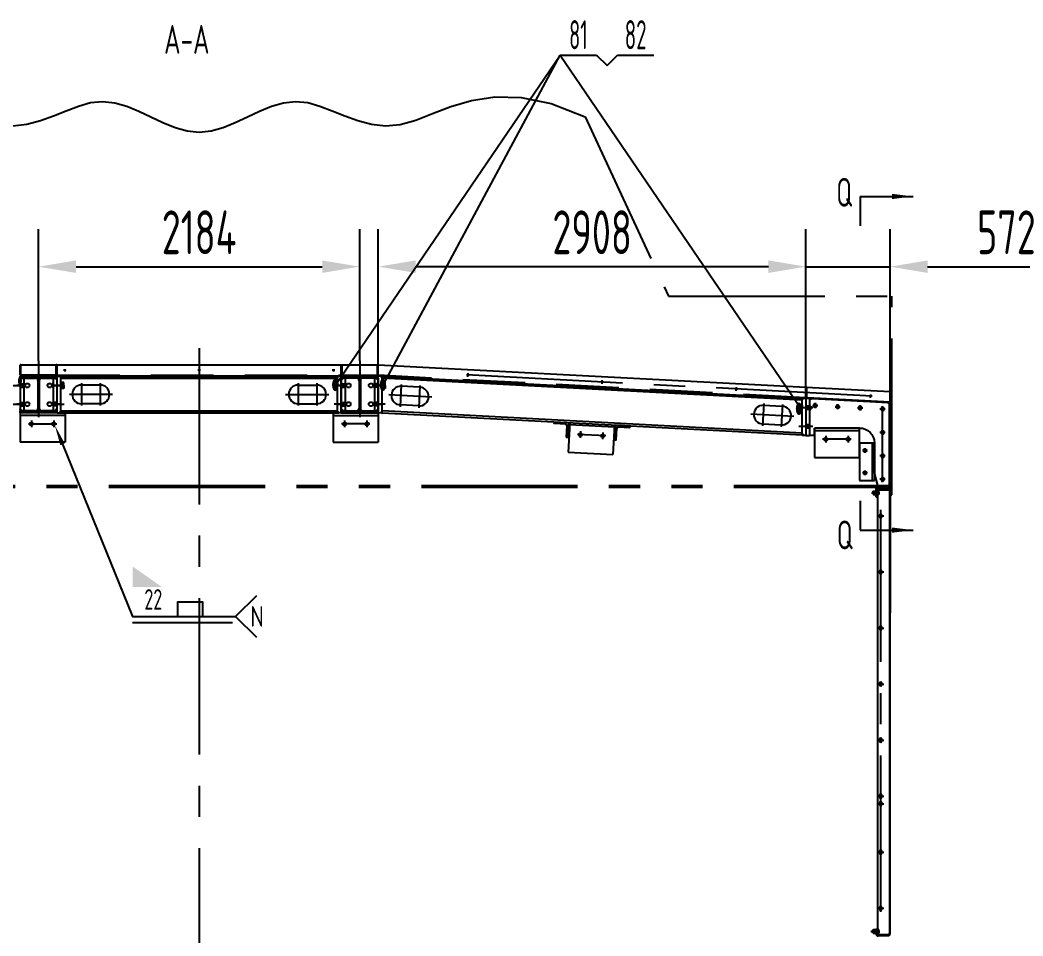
# Model space of a CAD drawing. Header units: millimetres. Extents: x 0 to 35700, y -969 to 25245.
# Drawn here: x 25360 to 32180, y 8441 to 14666 of the extents above; entities that cross this region are included whole.
import ezdxf
from ezdxf.enums import TextEntityAlignment as Align

# ---------------------------------------------------------------- set-up
doc = ezdxf.new("R2010")
doc.units = ezdxf.units.MM
doc.header["$LTSCALE"] = 850
for name, pattern in [('F', [0.75, 0.5, -0.25]), ('G', [2, 1.25, -0.25, 0.25, -0.25]), ('K', [2.5, 1.25, -0.25, 0.25, -0.25, 0.25, -0.25])]:
    doc.linetypes.add(name, pattern=pattern)
for name, color, linetype in [('01', 7, 'Continuous'), ('02', 1, 'Continuous'), ('04', 2, 'F'), ('05', 4, 'G'), ('07', 6, 'K'), ('08', 1, 'Continuous'), ('11', 3, 'Continuous'), ('13', 3, 'Continuous')]:
    doc.layers.add(name, color=color, linetype=linetype)
doc.styles.get("Standard").update_dxf_attribs({"font": 'isocp', "width": 0.707, "bigfont": 'intecad.shx'})
doc.dimstyles.new('INTE', dxfattribs={"dimscale": 85, "dimtxt": 3.5, "dimasz": 3, "dimexe": 3, "dimexo": 0, "dimgap": 1, "dimtad": 1, "dimdec": 0, "dimdsep": 46, "dimtxsty": 'Standard', "dimcen": 0, "dimclrd": 1, "dimclre": 1, "dimclrt": 3, "dimaunit": 1, "dimadec": 0, "dimazin": 0, "dimtfac": 1, "dimtmove": 0, "dimatfit": 0, "dimfxl": 1, "dimarcsym": 0})
pattern_1 = [(135, (45253.1267, -4174.7304), (0.70710678, 0.70710678), []), (45, (45253.1267, -4174.7304), (0.70710678, -0.70710678), [])]

# ---------------------------------------------------------------- blocks, each defined once
blk = doc.blocks.new('24')
at = {"layer": '02', "linetype": 'Continuous'}
h = blk.add_hatch(dxfattribs=at)
h.set_pattern_fill('_USER', color=1, angle=45, style=0, double=1, pattern_type=0)
h.set_pattern_definition([(45, (0, 0), (-0.70710678, 0.70710678), []), (135, (0, 0), (-0.70710678, -0.70710678), [])])
h.paths.add_polyline_path([(14513.8, 16767.2), (14523.7, 16757.2), (14523.7, 16767.7)])
h = blk.add_hatch(dxfattribs=at)
h.set_pattern_fill('_USER', color=1, angle=45, style=0, double=1, pattern_type=0)
h.set_pattern_definition([(45, (10320.6064, 15308.7408), (-0.70710678, 0.70710678), []), (135, (10320.6064, 15308.7408), (-0.70710678, -0.70710678), [])])
h.paths.add_polyline_path([(14543.7, 16768.7), (14548.7, 16763.7), (14548.3, 16769)])
for p, q in [((14548.3, 16845.1), (13976.3, 16815.1)), ((13976.3, 16174), (13976.3, 16815.1)), ((14543.3, 16778.5), (14543.3, 16845)), ((14543.3, 16845), (14548.3, 16845)), ((14548.3, 16778.5), (14548.3, 16845.1)), ((13976.3, 16744), (14538.5, 16773.5)), ((13991.3, 16739.8), (13981.3, 16729.8)), ((13981.3, 16174), (13981.3, 16734.5)), ((13986, 16739.5), (14548.3, 16769)), ((14513.8, 16767.2), (14523.7, 16757.2)), ((14185.3, 16568), (14491.3, 16568)), ((14491.3, 16517), (14491.3, 16568)), ((14491.3, 16517), (14523.7, 16517)), ((14083.3, 16264), (14083.3, 16466)), ((14057.3, 16169), (14083.3, 16264)), ((13981.3, 16179), (13991.3, 16169)), ((14062.3, 16169), (13986.3, 16169)), ((14062.3, 16164), (13986.3, 16164)), ((14067.3, 16099), (14067.3, 16159)), ((14067.3, 16099), (14072.3, 16099)), ((14072.3, 16099), (14072.3, 16159))]:
    blk.add_line(p, q)
at = {"ltscale": 1.25}
blk.add_line((13991.3, 16739.8), (14523.3, 16767.7), dxfattribs=at)
for centre in [(14180.3, 16704.7), (14333.3, 16712.7), (14486.3, 16720.7)]:
    blk.add_circle(centre, 11, dxfattribs=at)
for centre, radius, start, end in [((14538.3, 16778.5), 5, 273, 0), ((14538.3, 16778.5), 10, 273, 0), ((13986.3, 16734.5), 10, 93, 180), ((13986.3, 16734.5), 5, 93, 180), ((14185.3, 16466), 102, 90, 180), ((13986.3, 16174), 10, 180, 270), ((13986.3, 16174), 5, 180, 270), ((14062.3, 16159), 10, 0, 90), ((14062.3, 16159), 5, 0, 90)]:
    blk.add_arc(centre, radius, start, end)
at = {"layer": '01'}
for p, q in [((14523.7, 16767.7), (14523.7, 16514.7)), ((14543.7, 16768.7), (14548.7, 16763.7)), ((14548.7, 16763.7), (14548.3, 16769)), ((14548.7, 16763.7), (14548.7, 16514.7)), ((14523.7, 16514.7), (14548.7, 16514.7))]:
    blk.add_line(p, q, dxfattribs=at)
for centre in [(14027.3, 16696.7), (14027.3, 16537.7), (14027.3, 16378.7), (14027.3, 16220)]:
    blk.add_circle(centre, 11, dxfattribs=at)
at = {"layer": '04', "color": 2, "linetype": 'F'}
for p, q in [((14523.7, 16717.2), (14548.7, 16717.2)), ((14523.7, 16714.8), (14548.7, 16714.8)), ((14523.7, 16695.6), (14548.7, 16695.6)), ((14523.7, 16693.2), (14548.7, 16693.2)), ((14523.7, 16590.2), (14548.7, 16590.2)), ((14523.7, 16587.8), (14548.7, 16587.8)), ((14523.7, 16568.6), (14548.7, 16568.6)), ((14523.7, 16566.2), (14548.7, 16566.2))]:
    blk.add_line(p, q, dxfattribs=at)
at = {"layer": '05', "color": 4, "linetype": 'G'}
for p, q in [((14027.3, 16200.2), (14027.3, 16717.2)), ((14501.4, 16705.2), (14571.1, 16705.2)), ((14501.4, 16578.2), (14571.1, 16578.2)), ((14009.1, 16220), (14046.6, 16220)), ((14092, 16127.5), (14047, 16127.5))]:
    blk.add_line(p, q, dxfattribs=at)
at = {"layer": '05', "ltscale": 1.25}
for p, q in [((14180.3, 16722.2), (14180.3, 16687.1)), ((14350.8, 16712.7), (14315.7, 16712.7)), ((14333.3, 16730.2), (14333.3, 16695.1)), ((14503.8, 16720.7), (14468.7, 16720.7)), ((14486.3, 16738.2), (14486.3, 16703.1)), ((14197.8, 16704.7), (14162.7, 16704.7))]:
    blk.add_line(p, q, dxfattribs=at)
at = {"layer": '05', "color": 4, "linetype": 'G', "ltscale": 1.25}
for p, q in [((14009.1, 16696.7), (14046.6, 16696.7)), ((14009.1, 16537.7), (14046.6, 16537.7)), ((14009.1, 16378.7), (14046.6, 16378.7))]:
    blk.add_line(p, q, dxfattribs=at)
blk = doc.blocks.new('*D228')
at = {"layer": '08', "color": 1, "lineweight": -2}
for p, q in [((25485.8, 12349.9), (25485.8, 13244.9)), ((27669.8, 12349.9), (27669.8, 13244.9)), ((25740.8, 12989.9), (27414.8, 12989.9))]:
    blk.add_line(p, q, dxfattribs=at)
at = {"layer": '08', "color": 1}
for points in [[(25740.8, 13032.4), (25740.8, 12947.4), (25485.8, 12989.9)], [(27414.8, 13032.4), (27414.8, 12947.4), (27669.8, 12989.9)]]:
    blk.add_solid(points, dxfattribs=at)
at = {"layer": 'Defpoints', "color": 0}
for p in [(27669.8, 12989.9), (25485.8, 12349.9), (27669.8, 12349.9)]:
    blk.add_point(p, dxfattribs=at)
at = {"layer": '08', "color": 3, "insert": (26577.8, 13223.7), "char_height": 297.5, "attachment_point": 5}
blk.add_mtext('2184', dxfattribs=at)
blk = doc.blocks.new('*D229')
at = {"layer": '08', "color": 1, "lineweight": -2}
for p, q in [((27796.4, 12322.8), (27796.4, 13244.9)), ((30704.4, 12170.4), (30704.4, 13244.9)), ((30449.4, 12989.9), (28051.4, 12989.9))]:
    blk.add_line(p, q, dxfattribs=at)
at = {"layer": '08', "color": 1}
for points in [[(28051.4, 13032.4), (28051.4, 12947.4), (27796.4, 12989.9)], [(30449.4, 13032.4), (30449.4, 12947.4), (30704.4, 12989.9)]]:
    blk.add_solid(points, dxfattribs=at)
at = {"layer": 'Defpoints', "color": 0}
for p in [(27796.4, 12989.9), (27796.4, 12322.8), (30704.4, 12170.4)]:
    blk.add_point(p, dxfattribs=at)
at = {"layer": '08', "color": 3, "insert": (29250.4, 13223.7), "char_height": 297.5, "attachment_point": 5}
blk.add_mtext('2908', dxfattribs=at)
blk = doc.blocks.new('*D232')
at = {"layer": '08', "color": 1, "lineweight": -2}
for p, q in [((30704.4, 12099.3), (30704.4, 13244.9)), ((31276.8, 12059.8), (31276.8, 13244.9)), ((30449.4, 12989.9), (30194.4, 12989.9)), ((30704.4, 12989.9), (31276.8, 12989.9)), ((31531.8, 12989.9), (32348.1, 12989.9))]:
    blk.add_line(p, q, dxfattribs=at)
at = {"layer": '08', "color": 1}
for points in [[(30449.4, 13032.4), (30449.4, 12947.4), (30704.4, 12989.9)], [(31531.8, 13032.4), (31531.8, 12947.4), (31276.8, 12989.9)]]:
    blk.add_solid(points, dxfattribs=at)
at = {"layer": 'Defpoints', "color": 0}
for p in [(31276.8, 12989.9), (30704.4, 12099.3), (31276.8, 12059.8)]:
    blk.add_point(p, dxfattribs=at)
at = {"layer": '08', "color": 3, "insert": (32067.5, 13223.7), "char_height": 297.5, "attachment_point": 5}
blk.add_mtext('572', dxfattribs=at)
blk = doc.blocks.new('*U224')
at = {"layer": '01'}
for p, q in [((0, 100), (0, 0)), ((0, 100), (6.7, 100)), ((10, 22), (10, 96.7)), ((0, 0), (100, 0)), ((98.5, 10), (22, 10)), ((100, 0), (100, 8.5))]:
    blk.add_line(p, q, dxfattribs=at)
for centre, radius, start, end in [((6.7, 96.7), 3.3, 0.26213, 90), ((22, 22), 12, 180, 269.87822), ((98.5, 8.5), 1.52, 0, 90)]:
    blk.add_arc(centre, radius, start, end, dxfattribs=at)
blk = doc.blocks.new('*U233')
at = {"layer": '01'}
for p, q in [((-18.3, 6), (-18.3, 0)), ((0, 6), (-18.3, 6)), ((-18.3, 0), (0, 0)), ((0, 0), (-3.5, 6)), ((0, 6), (3.5, 0)), ((0, 6), (18.3, 6)), ((18.3, 0), (0, 0)), ((18.3, 6), (18.3, 0))]:
    blk.add_line(p, q, dxfattribs=at)
at = {"layer": '05'}
blk.add_line((0, 8.1), (0, -2.1), dxfattribs=at)
blk = doc.blocks.new('*U234', base_point=(22133.5, 10472.4))
at = {"layer": '01'}
blk.add_lwpolyline([(22656.9, 9659.7), (22656.9, 9722.2), (22761.9, 9722.2), (22761.9, 9659.7)], dxfattribs=at)
at = {"layer": '02'}
blk.add_lwpolyline([(22133.5, 10472.4, 0, 20, 0), (22166.5, 10391.3, 20, 20, 0)], format="xyseb", dxfattribs=at)
for points in [[(22166.5, 10391.3), (22464.4, 9659.7), (22901.9, 9659.7)], [(22990.2, 9748.1), (22901.9, 9659.7), (22990.2, 9571.3)]]:
    blk.add_lwpolyline(points, dxfattribs=at)
at = {"layer": '04'}
blk.add_line((22464.4, 9633.5), (22901.9, 9633.5), dxfattribs=at)
at = {"layer": '13', "width": 0.707}
blk.add_text('22', height=87.5, dxfattribs=at).set_placement((22514.4, 9688.5))
at = {"layer": '13', "width": 1.010989}
blk.add_text('N', height=87.5, dxfattribs=at).set_placement((22964.4, 9616), (23021.9, 9616), align=Align.FIT)
blk = doc.blocks.new('*U236')
at = {"layer": '01'}
for p, q in [((-12.8, 0), (-12.8, 11.7)), ((-12.8, 11.7), (0, 11.7)), ((-12.8, 7), (0, 7)), ((0, 11.7), (0, 0)), ((0, -11.7), (0, 0)), ((-12.8, 0), (-12.8, -11.7)), ((-12.8, -7), (0, -7)), ((-12.8, -11.7), (0, -11.7))]:
    blk.add_line(p, q, dxfattribs=at)
at = {"layer": '05'}
blk.add_line((-13.9, 0), (1.1, 0), dxfattribs=at)

msp = doc.modelspace()

# ---------------------------------------------------------------- hatches: boundary and pattern name
at = {"layer": '02', "linetype": 'Continuous'}
h = msp.add_hatch(dxfattribs=at)
h.set_pattern_fill('_USER', color=1, scale=15, angle=315, style=0, pattern_type=0)
h.set_pattern_definition([(315, (22904.655, 6188.58), (10.606602, 10.606602), [])])
h.paths.add_polyline_path([(25360.8, 12256.7, 0.414214), (25370.8, 12246.7), (25485.8, 12246.7), (25485.8, 12251.7), (25476.8, 12251.7), (25370.8, 12251.7, -0.414214), (25365.8, 12256.7), (25365.8, 12322.7), (25360.8, 12322.7)])
h.paths.add_polyline_path([(25485.8, 12251.7), (25485.8, 12246.7), (25521.3, 12246.7), (25521.3, 12251.7)])
h.paths.add_polyline_path([(25521.3, 12251.7), (25521.3, 12246.7), (25600.8, 12246.7, 0.414214), (25610.8, 12256.7), (25610.8, 12322.7), (25605.8, 12322.7), (25605.8, 12256.7, -0.414214), (25600.8, 12251.7)])
h = msp.add_hatch(dxfattribs=at)
h.set_pattern_fill('_USER', color=1, scale=15, angle=315, style=0, pattern_type=0)
h.set_pattern_definition([(225, (30251.035, 6188.58), (-10.606602, 10.606602), [])])
edge = h.paths.add_edge_path()
edge.add_ellipse((27784.8, 12256.7), major_axis=(-7.07, 7.07), ratio=1, start_angle=135, end_angle=225, ccw=False)
edge.add_line((27784.8, 12246.7), (27669.8, 12246.7))
edge.add_line((27669.8, 12246.7), (27669.8, 12251.7))
edge.add_line((27669.8, 12251.7), (27678.8, 12251.7))
edge.add_line((27678.8, 12251.7), (27784.8, 12251.7))
edge.add_ellipse((27784.8, 12256.7), major_axis=(3.54, 3.54), ratio=1, start_angle=225, end_angle=315)
edge.add_line((27789.8, 12256.7), (27789.8, 12322.7))
edge.add_line((27789.8, 12322.7), (27794.8, 12322.7))
edge.add_line((27794.8, 12322.7), (27794.8, 12256.7))
h.paths.add_polyline_path([(27669.8, 12251.7), (27669.8, 12246.7), (27634.3, 12246.7), (27634.3, 12251.7)])
edge = h.paths.add_edge_path()
edge.add_line((27634.3, 12251.7), (27634.3, 12246.7))
edge.add_line((27634.3, 12246.7), (27554.8, 12246.7))
edge.add_ellipse((27554.8, 12256.7), major_axis=(7.07, 7.07), ratio=1, start_angle=135, end_angle=225, ccw=False)
edge.add_line((27544.8, 12256.7), (27544.8, 12322.7))
edge.add_line((27544.8, 12322.7), (27549.8, 12322.7))
edge.add_line((27549.8, 12322.7), (27549.8, 12256.7))
edge.add_ellipse((27554.8, 12256.7), major_axis=(-3.54, 3.54), ratio=1, start_angle=45, end_angle=135)
edge.add_line((27554.8, 12251.7), (27634.3, 12251.7))
h = msp.add_hatch(dxfattribs=at)
h.set_pattern_fill('_USER', color=1, scale=15, angle=45, style=0, pattern_type=0)
h.set_pattern_definition([(45, (22904.655, 6188.58), (-10.606602, 10.606602), [])])
h.paths.add_polyline_path([(25610.8, 12232.7), (25610.8, 12246.7), (25521.3, 12246.7), (25521.3, 12232.7)], flags=17)
h.paths.add_polyline_path([(25506.3, 12232.7), (25521.3, 12232.7), (25521.3, 12246.7), (25485.8, 12246.7), (25485.8, 11996.7), (25610.8, 11996.7), (25610.8, 12010.7), (25598.8, 12010.7), (25506.3, 12010.7, -0.414214), (25490.3, 12026.7), (25490.3, 12216.7, -0.414214)])
h.paths.add_polyline_path([(25360.8, 12010.7), (25360.8, 11996.7), (25485.8, 11996.7), (25485.8, 12246.7), (25370.8, 12246.7), (25360.8, 12246.7), (25360.8, 12232.7), (25372.8, 12232.7), (25465.3, 12232.7, -0.414214), (25481.3, 12216.7), (25481.3, 12026.7, -0.414214), (25465.3, 12010.7)])
h = msp.add_hatch(dxfattribs=at)
h.set_pattern_fill('_USER', color=1, scale=15, angle=45, style=0, pattern_type=0)
h.set_pattern_definition([(135, (30251.035, 6188.58), (10.606602, 10.606602), [])])
h.paths.add_polyline_path([(27544.8, 12232.7), (27544.8, 12246.7), (27634.3, 12246.7), (27634.3, 12232.7)], flags=17)
edge = h.paths.add_edge_path()
edge.add_line((27649.3, 12232.7), (27634.3, 12232.7))
edge.add_line((27634.3, 12232.7), (27634.3, 12246.7))
edge.add_line((27634.3, 12246.7), (27669.8, 12246.7))
edge.add_line((27669.8, 12246.7), (27669.8, 11996.7))
edge.add_line((27669.8, 11996.7), (27544.8, 11996.7))
edge.add_line((27544.8, 11996.7), (27544.8, 12010.7))
edge.add_line((27544.8, 12010.7), (27556.8, 12010.7))
edge.add_line((27556.8, 12010.7), (27649.3, 12010.7))
edge.add_ellipse((27649.3, 12026.7), major_axis=(11.3, 11.3), ratio=1, start_angle=225, end_angle=315)
edge.add_line((27665.3, 12026.7), (27665.3, 12216.7))
edge.add_ellipse((27649.3, 12216.7), major_axis=(-11.3, 11.3), ratio=1, start_angle=225, end_angle=315)
edge = h.paths.add_edge_path()
edge.add_line((27794.8, 12010.7), (27794.8, 11996.7))
edge.add_line((27794.8, 11996.7), (27669.8, 11996.7))
edge.add_line((27669.8, 11996.7), (27669.8, 12246.7))
edge.add_line((27669.8, 12246.7), (27784.8, 12246.7))
edge.add_line((27784.8, 12246.7), (27794.8, 12246.7))
edge.add_line((27794.8, 12246.7), (27794.8, 12232.7))
edge.add_line((27794.8, 12232.7), (27782.8, 12232.7))
edge.add_line((27782.8, 12232.7), (27690.3, 12232.7))
edge.add_ellipse((27690.3, 12216.7), major_axis=(11.3, 11.3), ratio=1, start_angle=45, end_angle=135)
edge.add_line((27674.3, 12216.7), (27674.3, 12026.7))
edge.add_ellipse((27690.3, 12026.7), major_axis=(-11.3, 11.3), ratio=1, start_angle=45, end_angle=135)
edge.add_line((27690.3, 12010.7), (27794.8, 12010.7))
h = msp.add_hatch(dxfattribs=at)
h.set_pattern_fill('_USER', color=1, angle=45, style=0, double=1, pattern_type=0)
h.set_pattern_definition(pattern_1)
h.paths.add_polyline_path([(30679.4, 12085.1), (30679.4, 12095.6), (30689.4, 12095.1)])
h.paths.add_polyline_path([(30690.1, 11845.2), (30679.4, 11845.2), (30679.4, 11856)])
at = {"layer": '04'}
h = msp.add_hatch(dxfattribs=at)
h.set_pattern_fill('_USER', color=256, angle=315, style=0, double=1, pattern_type=0)
h.set_pattern_definition([(315, (22904.6551, 8221.0143), (0.70710678, 0.70710678), []), (45, (22904.6551, 8221.0143), (-0.70710678, 0.70710678), [])])
h.paths.add_polyline_path([(25610.8, 12232.7), (25597.8, 12232.7), (25610.8, 12219.7)])
h.paths.add_polyline_path([(25597.8, 12010.7), (25610.8, 12010.7), (25610.8, 12023.7)])
h.paths.add_polyline_path([(25373.8, 12010.7), (25360.8, 12023.7), (25360.8, 12010.7)])
h.paths.add_polyline_path([(25373.8, 12232.7), (25360.8, 12232.7), (25360.8, 12219.7)])
h = msp.add_hatch(dxfattribs=at)
h.set_pattern_fill('_USER', color=256, angle=315, style=0, double=1, pattern_type=0)
h.set_pattern_definition([(225, (30251.035, 8221.0143), (-0.70710678, 0.70710678), []), (135, (30251.035, 8221.0143), (0.70710678, 0.70710678), [])])
h.paths.add_polyline_path([(27544.8, 12232.7), (27557.8, 12232.7), (27544.8, 12219.7)])
h.paths.add_polyline_path([(27557.8, 12010.7), (27544.8, 12010.7), (27544.8, 12023.7)])
h.paths.add_polyline_path([(27781.8, 12010.7), (27794.8, 12023.7), (27794.8, 12010.7)])
h.paths.add_polyline_path([(27781.8, 12232.7), (27794.8, 12232.7), (27794.8, 12219.7)])
at = {"layer": '04', "linetype": 'F'}
h = msp.add_hatch(dxfattribs=at)
h.set_pattern_fill('_USER', color=2, angle=45, style=0, double=1, pattern_type=0)
h.set_pattern_definition(pattern_1)
h.paths.add_polyline_path([(27821.4, 12235.9), (27811.4, 12245.9), (27821.4, 12245.4)])
h.paths.add_polyline_path([(27821.4, 12006.3), (27821.4, 11995), (27811.4, 11996.3)])

# ---------------------------------------------------------------- linework, layer by layer
for p, q in [((25365.8, 12322.7), (25360.8, 12322.7)), ((25360.8, 12256.7), (25360.8, 12322.7)), ((25365.8, 12256.7), (25365.8, 12322.7)), ((25610.8, 12322.7), (25605.8, 12322.7)), ((25605.8, 12256.7), (25605.8, 12322.7)), ((25610.8, 12256.7), (25610.8, 12322.7)), ((25612.8, 12322.7), (27542.8, 12322.7)), ((25612.8, 12246.7), (25612.8, 12322.7)), ((27542.8, 12246.7), (27542.8, 12322.7)), ((27544.8, 12322.7), (27549.8, 12322.7)), ((27544.8, 12256.7), (27544.8, 12322.7)), ((27549.8, 12256.7), (27549.8, 12322.7)), ((27789.8, 12322.7), (27794.8, 12322.7)), ((27789.8, 12256.7), (27789.8, 12322.7)), ((27794.8, 12256.7), (27794.8, 12322.7)), ((27796.4, 12322.8), (30704.4, 12170.4)), ((27796.4, 11996.3), (27796.4, 12322.8)), ((25360.8, 12246.7), (25610.8, 12246.7)), ((25360.8, 12232.7), (25360.8, 12246.7)), ((25360.8, 12232.7), (25360.8, 12010.7)), ((25360.8, 12232.7), (25465.3, 12232.7)), ((25373.8, 12232.7), (25360.8, 12219.7)), ((25360.8, 12219.7), (25360.8, 12023.7)), ((25600.8, 12251.7), (25370.8, 12251.7)), ((25600.8, 12246.7), (25370.8, 12246.7)), ((25385.8, 12232.7), (25373.8, 12232.7)), ((25385.8, 12232.7), (25385.8, 12010.7)), ((25481.3, 12216.7), (25481.3, 12026.7)), ((25490.3, 12216.7), (25490.3, 12026.7)), ((25506.3, 12232.7), (25610.8, 12232.7)), ((25585.8, 12232.7), (25585.8, 12010.7)), ((25585.8, 12232.7), (25597.8, 12232.7)), ((25597.8, 12232.7), (25610.8, 12219.7)), ((25610.8, 12246.7), (25610.8, 12232.7)), ((25610.8, 12232.7), (25610.8, 12010.7)), ((25610.8, 12219.7), (25610.8, 12023.7)), ((25612.8, 12246.7), (27517.8, 12246.7)), ((25617.8, 12246.7), (25612.8, 12241.7)), ((25612.8, 11996.7), (25612.8, 12241.7)), ((25617.8, 12246.7), (25627.8, 12246.7)), ((25637.8, 12236.7), (25627.8, 12246.7)), ((25637.8, 11996.7), (25637.8, 12246.7)), ((25637.8, 12006.7), (25637.8, 12236.7)), ((25637.8, 12232.7), (27517.8, 12232.7)), ((25637.8, 12145.7), (25637.8, 12232.7)), ((27542.8, 12246.7), (25669.8, 12246.7)), ((27517.8, 11996.7), (27517.8, 12246.7)), ((27517.8, 12236.7), (27527.8, 12246.7)), ((27517.8, 12006.7), (27517.8, 12236.7)), ((27517.8, 12145.7), (27517.8, 12232.7)), ((27537.8, 12246.7), (27527.8, 12246.7)), ((27537.8, 12246.7), (27542.8, 12241.7)), ((27542.8, 11996.7), (27542.8, 12241.7)), ((27794.8, 12246.7), (27544.8, 12246.7)), ((27544.8, 12246.7), (27544.8, 12232.7)), ((27544.8, 12232.7), (27544.8, 12010.7)), ((27649.3, 12232.7), (27544.8, 12232.7)), ((27557.8, 12232.7), (27544.8, 12219.7)), ((27544.8, 12219.7), (27544.8, 12023.7)), ((27554.8, 12251.7), (27784.8, 12251.7)), ((27554.8, 12246.7), (27784.8, 12246.7)), ((27569.8, 12232.7), (27557.8, 12232.7)), ((27569.8, 12232.7), (27569.8, 12010.7)), ((27665.3, 12216.7), (27665.3, 12026.7)), ((27674.3, 12216.7), (27674.3, 12026.7)), ((27794.8, 12232.7), (27690.3, 12232.7)), ((27769.8, 12232.7), (27769.8, 12010.7)), ((27769.8, 12232.7), (27781.8, 12232.7)), ((27781.8, 12232.7), (27794.8, 12219.7)), ((27794.8, 12232.7), (27794.8, 12246.7)), ((27794.8, 12232.7), (27794.8, 12010.7)), ((27794.8, 12219.7), (27794.8, 12023.7)), ((27821.4, 12245.4), (27796.4, 12246.7)), ((27811.4, 12245.9), (27821.4, 12235.9)), ((27821.4, 12245.4), (30704.4, 12094.3)), ((27821.4, 11995), (27821.4, 12245.4)), ((30679.4, 12081.6), (27821.4, 12231.3)), ((30704.4, 12170.4), (30704.4, 11845.2)), ((30679.4, 11845.2), (30679.4, 12095.6)), ((30689.4, 12095.1), (30679.4, 12085.1)), ((25360.8, 12023.7), (25373.8, 12010.7)), ((25465.3, 12010.7), (25360.8, 12010.7)), ((25360.8, 11996.7), (25360.8, 12010.7)), ((25385.8, 12010.7), (25373.8, 12010.7)), ((25610.8, 12010.7), (25506.3, 12010.7)), ((25585.8, 12010.7), (25597.8, 12010.7)), ((25610.8, 12023.7), (25597.8, 12010.7)), ((25610.8, 12010.7), (25610.8, 11996.7)), ((25637.8, 12006.7), (25627.8, 11996.7)), ((25637.8, 12010.7), (27517.8, 12010.7)), ((27517.8, 12006.7), (27527.8, 11996.7)), ((27544.8, 12023.7), (27557.8, 12010.7)), ((27544.8, 12010.7), (27649.3, 12010.7)), ((27544.8, 12010.7), (27544.8, 11996.7)), ((27569.8, 12010.7), (27557.8, 12010.7)), ((27690.3, 12010.7), (27794.8, 12010.7)), ((27769.8, 12010.7), (27781.8, 12010.7)), ((27794.8, 12023.7), (27781.8, 12010.7)), ((27794.8, 11996.7), (27794.8, 12010.7)), ((27821.4, 12006.3), (27811.4, 11996.3)), ((30679.4, 11859.3), (27821.4, 12009)), ((25610.8, 11996.7), (25360.8, 11996.7)), ((25612.8, 11996.7), (27517.8, 11996.7)), ((25612.8, 11996.7), (25627.8, 11996.7)), ((27542.8, 11996.7), (27527.8, 11996.7)), ((27544.8, 11996.7), (27794.8, 11996.7)), ((30679.4, 11845.2), (27821.4, 11995)), ((30679.4, 11856), (30690.1, 11845.2)), ((30679.4, 11845.2), (30704.4, 11845.2)), ((31185.8, 11468.3), (31185.8, 11432.8)), ((31190.3, 11468.3), (31190.3, 8456.3)), ((31195.3, 11477.8), (31267.3, 11477.8)), ((31195.3, 11473.3), (31267.3, 11473.3)), ((31276.8, 8456.3), (31276.8, 11468.3)), ((31276.8, 11468.3), (31276.8, 10637.5)), ((31185.8, 11432.8), (31190.3, 11432.8)), ((31185.8, 8491.8), (31190.3, 8491.8)), ((31185.8, 8456.3), (31185.8, 8491.8)), ((31195.3, 8451.3), (31267.3, 8451.3)), ((31195.3, 8446.8), (31267.3, 8446.8))]:
    msp.add_line(p, q)
for centre in [(25409.8, 12182.6), (25561.8, 12182.6), (27593.8, 12182.6), (27745.8, 12182.6), (25409.8, 12055.6), (25561.8, 12055.6), (27593.8, 12055.6), (27745.8, 12055.6)]:
    msp.add_circle(centre, 14.2)
for centre, radius, start, end in [((25370.8, 12256.7), 10, 180, 270), ((25370.8, 12256.7), 5, 180, 270), ((25465.3, 12216.7), 16, 0, 90), ((25506.3, 12216.7), 16, 90, 180), ((25600.8, 12256.7), 5, 270, 0), ((25600.8, 12256.7), 10, 270, 0), ((27554.8, 12256.7), 10, 180, 270), ((27554.8, 12256.7), 5, 180, 270), ((27649.3, 12216.7), 16, 0, 90), ((27690.3, 12216.7), 16, 90, 180), ((27784.8, 12256.7), 5, 270, 0), ((27784.8, 12256.7), 10, 270, 0), ((25465.3, 12026.7), 16, 270, 0), ((25506.3, 12026.7), 16, 180, 270), ((27649.3, 12026.7), 16, 270, 0), ((27690.3, 12026.7), 16, 180, 270), ((31195.3, 11468.3), 9.5, 90, 180), ((31267.3, 11468.3), 9.5, 0, 90), ((31195.3, 8456.3), 9.5, 180, 270), ((31267.3, 8456.3), 9.5, 270, 0)]:
    msp.add_arc(centre, radius, start, end)
at = {"layer": '01'}
for p, q in [((31072.8, 13467.2), (31072.8, 13267.2)), ((25365.8, 12322.7), (25605.8, 12322.7)), ((27549.8, 12322.7), (27789.8, 12322.7)), ((25385.8, 12194.7), (25392.8, 12194.7)), ((25385.8, 12170.7), (25392.8, 12170.7)), ((25392.8, 12194.7), (25392.8, 12182.7)), ((25392.8, 12170.7), (25392.8, 12182.7)), ((25578.8, 12194.7), (25578.8, 12182.7)), ((25585.8, 12194.7), (25578.8, 12194.7)), ((25578.8, 12170.7), (25578.8, 12182.7)), ((25585.8, 12170.7), (25578.8, 12170.7)), ((25658.8, 12202.4), (25643.8, 12202.4)), ((25643.8, 12202.4), (25643.8, 12182.7)), ((25643.8, 12194.7), (25658.8, 12194.7)), ((25643.8, 12162.9), (25643.8, 12182.7)), ((25643.8, 12170.7), (25658.8, 12170.7)), ((25658.8, 12162.9), (25643.8, 12162.9)), ((25658.8, 12182.7), (25658.8, 12202.4)), ((25658.8, 12182.7), (25658.8, 12162.9)), ((25904.8, 12185.2), (25777.8, 12185.2)), ((27250.8, 12185.2), (27377.8, 12185.2)), ((27496.8, 12182.7), (27496.8, 12202.4)), ((27496.8, 12202.4), (27511.8, 12202.4)), ((27511.8, 12194.7), (27496.8, 12194.7)), ((27496.8, 12182.7), (27496.8, 12162.9)), ((27511.8, 12170.7), (27496.8, 12170.7)), ((27496.8, 12162.9), (27511.8, 12162.9)), ((27511.8, 12202.4), (27511.8, 12182.7)), ((27511.8, 12162.9), (27511.8, 12182.7)), ((27569.8, 12194.7), (27576.8, 12194.7)), ((27569.8, 12170.7), (27576.8, 12170.7)), ((27576.8, 12194.7), (27576.8, 12182.7)), ((27576.8, 12170.7), (27576.8, 12182.7)), ((27769.8, 12194.7), (27762.8, 12194.7)), ((27762.8, 12194.7), (27762.8, 12182.7)), ((27762.8, 12170.7), (27762.8, 12182.7)), ((27769.8, 12170.7), (27762.8, 12170.7)), ((27842.4, 12202.4), (27827.4, 12202.4)), ((27827.4, 12202.4), (27827.4, 12182.7)), ((27827.4, 12194.7), (27842.4, 12194.7)), ((27827.4, 12162.9), (27827.4, 12182.7)), ((27827.4, 12170.7), (27842.4, 12170.7)), ((27842.4, 12162.9), (27827.4, 12162.9)), ((27842.4, 12182.7), (27842.4, 12202.4)), ((27842.4, 12182.7), (27842.4, 12162.9)), ((28078.8, 12170.3), (27952, 12176.9)), ((25904.8, 12058.2), (25777.8, 12058.2)), ((27250.8, 12058.2), (27377.8, 12058.2)), ((28072.2, 12043.5), (27945.4, 12050.1)), ((30416.6, 12047.8), (30543.5, 12041.1)), ((30658.4, 12050.3), (30673.4, 12050.3)), ((30658.4, 12030.5), (30658.4, 12050.3)), ((30673.4, 12042.5), (30658.4, 12042.5)), ((30658.4, 12030.5), (30658.4, 12010.7)), ((30673.4, 12018.5), (30658.4, 12018.5)), ((30658.4, 12010.7), (30673.4, 12010.7)), ((30673.4, 12050.3), (30673.4, 12030.5)), ((30673.4, 12010.7), (30673.4, 12030.5)), ((30729.4, 12042.5), (30738.4, 12042.5)), ((30729.4, 12018.5), (30738.4, 12018.5)), ((30738.4, 12042.5), (30738.4, 12030.5)), ((30738.4, 12018.5), (30738.4, 12030.5)), ((25360.8, 11996.7), (25360.8, 11796.7)), ((25665.8, 11978.7), (25360.8, 11978.7)), ((25665.8, 11996.7), (25665.8, 11796.7)), ((27489.8, 11996.7), (27489.8, 11796.7)), ((27489.8, 11978.7), (27794.8, 11978.7)), ((27517.8, 11996.7), (27527.8, 11996.7)), ((27794.8, 11996.7), (27794.8, 11796.7)), ((27811.4, 11996.3), (27796.4, 11996.3)), ((27821.4, 11995), (27811.4, 11996.3)), ((29098, 11928.1), (29087.6, 11728.4)), ((29097.4, 11916.1), (29402, 11900.2)), ((29402.6, 11912.1), (29392.1, 11712.4)), ((30410, 11920.9), (30536.8, 11914.3)), ((30761.8, 11893.3), (30761.8, 11693.3)), ((30761.8, 11875.3), (31066.8, 11875.3)), ((31066.8, 11893.3), (31066.8, 11693.3)), ((30704.4, 11845.2), (30701.3, 11845.4)), ((25665.8, 11796.7), (25360.8, 11796.7)), ((27489.8, 11796.7), (27794.8, 11796.7)), ((31067.8, 11791.3), (31067.8, 11537.3)), ((31169.8, 11791.3), (31067.8, 11791.3)), ((31153.8, 11791.3), (31153.8, 11537.3)), ((31169.8, 11791.3), (31169.8, 11537.3)), ((29087.6, 11728.4), (29392.1, 11712.4)), ((30761.8, 11693.3), (31066.8, 11693.3)), ((31067.8, 11537.3), (31169.8, 11537.3)), ((31155.8, 11459.8), (31155.8, 11452.8)), ((31161.9, 11459.8), (31155.8, 11459.8)), ((31174.7, 11452.8), (31174.7, 11463.5)), ((31174.7, 11463.5), (31178.3, 11463.5)), ((31178.3, 11452.8), (31178.3, 11466.8)), ((31178.3, 11466.8), (31180.8, 11466.8)), ((31178.3, 11463.5), (31178.3, 11452.8)), ((31180.8, 11466.8), (31180.8, 11452.8)), ((31199.1, 11464.4), (31190.3, 11464.4)), ((31190.3, 11464.4), (31190.3, 11452.8)), ((31190.3, 11459.8), (31199.1, 11459.8)), ((31199.1, 11452.8), (31199.1, 11464.4)), ((31072.8, 11399.2), (31072.8, 11199.2)), ((31155.8, 11445.8), (31155.8, 11452.8)), ((31174.7, 11445.8), (31155.8, 11445.8)), ((31178.3, 11452.8), (31174.7, 11454.9)), ((31174.7, 11452.8), (31174.7, 11442.1)), ((31174.7, 11452.8), (31178.3, 11450.7)), ((31174.7, 11442.1), (31178.3, 11442.1)), ((31178.3, 11452.8), (31178.3, 11438.8)), ((31178.3, 11442.1), (31178.3, 11452.8)), ((31178.3, 11438.8), (31180.8, 11438.8)), ((31180.8, 11438.8), (31180.8, 11452.8)), ((31190.3, 11441.1), (31190.3, 11452.8)), ((31190.3, 11445.8), (31199.1, 11445.8)), ((31199.1, 11441.1), (31190.3, 11441.1)), ((31199.1, 11452.8), (31199.1, 11441.1)), ((31172.2, 8478.8), (31155.3, 8478.8)), ((31155.3, 8478.8), (31155.3, 8471.8)), ((31155.3, 8464.8), (31155.3, 8471.8)), ((31160.9, 8464.8), (31155.3, 8464.8)), ((31160.9, 8483.4), (31173.7, 8483.4)), ((31160.9, 8471.8), (31160.9, 8483.4)), ((31160.9, 8478.8), (31173.7, 8478.8)), ((31160.9, 8471.8), (31160.9, 8460.1)), ((31160.9, 8464.8), (31173.7, 8464.8)), ((31160.9, 8460.1), (31173.7, 8460.1)), ((31173.7, 8483.4), (31173.7, 8471.8)), ((31173.7, 8482.5), (31177.3, 8482.5)), ((31173.7, 8471.8), (31173.7, 8482.5)), ((31173.7, 8471.8), (31177.3, 8473.9)), ((31177.3, 8471.8), (31173.7, 8469.7)), ((31173.7, 8471.8), (31173.7, 8461.1)), ((31173.7, 8460.1), (31173.7, 8471.8)), ((31173.7, 8461.1), (31177.3, 8461.1)), ((31177.3, 8485.8), (31179.8, 8485.8)), ((31177.3, 8471.8), (31177.3, 8485.8)), ((31177.3, 8482.5), (31177.3, 8471.8)), ((31177.3, 8461.1), (31177.3, 8471.8)), ((31177.3, 8471.8), (31177.3, 8457.8)), ((31177.3, 8457.8), (31179.8, 8457.8)), ((31179.8, 8487.8), (31185.8, 8487.8)), ((31179.8, 8485.8), (31179.8, 8471.8)), ((31179.8, 8457.8), (31179.8, 8471.8)), ((31270.8, 8446.8), (31270.8, 8440.8))]:
    msp.add_line(p, q, dxfattribs=at)
at = {"layer": '01', "color": 7, "linetype": 'Continuous'}
for p, q in [((31272.3, 11468.3), (31272.3, 8456.3)), ((31204.8, 11300.8), (31204.8, 11295.8)), ((31204.8, 11290.8), (31204.8, 11295.8)), ((31220.8, 11300.8), (31220.8, 11295.8)), ((31220.8, 11290.8), (31220.8, 11295.8)), ((31204.8, 10919.8), (31204.8, 10914.8)), ((31204.8, 10909.8), (31204.8, 10914.8)), ((31220.8, 10919.8), (31220.8, 10914.8)), ((31220.8, 10909.8), (31220.8, 10914.8)), ((31204.8, 10538.8), (31204.8, 10533.8)), ((31204.8, 10528.8), (31204.8, 10533.8)), ((31220.8, 10538.8), (31220.8, 10533.8)), ((31220.8, 10528.8), (31220.8, 10533.8)), ((31204.8, 10157.8), (31204.8, 10152.8)), ((31204.8, 10147.8), (31204.8, 10152.8)), ((31220.8, 10157.8), (31220.8, 10152.8)), ((31220.8, 10147.8), (31220.8, 10152.8)), ((31204.8, 9776.8), (31204.8, 9771.8)), ((31204.8, 9766.8), (31204.8, 9771.8)), ((31220.8, 9776.8), (31220.8, 9771.8)), ((31220.8, 9766.8), (31220.8, 9771.8)), ((31204.8, 9395.8), (31204.8, 9390.8)), ((31204.8, 9385.8), (31204.8, 9390.8)), ((31204.8, 9344.8), (31204.8, 9339.8)), ((31220.8, 9395.8), (31220.8, 9390.8)), ((31220.8, 9385.8), (31220.8, 9390.8)), ((31220.8, 9344.8), (31220.8, 9339.8)), ((31204.8, 9334.8), (31204.8, 9339.8)), ((31220.8, 9334.8), (31220.8, 9339.8)), ((31204.8, 9014.8), (31204.8, 9009.8)), ((31204.8, 9004.8), (31204.8, 9009.8)), ((31220.8, 9014.8), (31220.8, 9009.8)), ((31220.8, 9004.8), (31220.8, 9009.8)), ((31204.8, 8633.8), (31204.8, 8628.8)), ((31204.8, 8623.8), (31204.8, 8628.8)), ((31220.8, 8633.8), (31220.8, 8628.8)), ((31220.8, 8623.8), (31220.8, 8628.8)), ((31179.8, 8456.3), (31179.8, 8487.8)), ((31185.8, 8456.8), (31185.8, 8490.8)), ((31199.1, 8483.4), (31190.3, 8483.4)), ((31190.3, 8483.4), (31190.3, 8471.8)), ((31190.3, 8478.8), (31199.1, 8478.8)), ((31190.3, 8460.1), (31190.3, 8471.8)), ((31190.3, 8464.8), (31199.1, 8464.8)), ((31199.1, 8460.1), (31190.3, 8460.1)), ((31199.1, 8471.8), (31199.1, 8483.4)), ((31199.1, 8471.8), (31199.1, 8460.1)), ((31270.8, 8440.8), (31195.3, 8440.8)), ((31270.8, 8446.8), (31195.8, 8446.8))]:
    msp.add_line(p, q, dxfattribs=at)
at = {"layer": '01'}
for centre, radius in [((25663.8, 12285.7), 3.5), ((26577.8, 12285.7), 3.5), ((27491.8, 12285.7), 3.5), ((28405.6, 12253.8), 3.5), ((29318.3, 12206), 3.5), ((30231.1, 12158.1), 3.5), ((31143.8, 12110.3), 3.5), ((25436.8, 11920.7), 11), ((25588.8, 11920.7), 11), ((27566.8, 11920.7), 11), ((27718.8, 11920.7), 11), ((29170.9, 11848.2), 11), ((29322.7, 11840.2), 11), ((30838.8, 11817.3), 11), ((30990.8, 11817.3), 11), ((31105.8, 11740.3), 11), ((31105.8, 11588.3), 11)]:
    msp.add_circle(centre, radius, dxfattribs=at)
for centre, start, end in [((25777.8, 12121.7), 90, 270), ((25904.8, 12121.7), 270, 90), ((27250.8, 12121.7), 90, 270), ((27377.8, 12121.7), 270, 90), ((27948.7, 12113.5), 87, 267), ((28075.5, 12106.9), 267, 87), ((30413.3, 11984.4), 87, 267), ((30540.1, 11977.7), 267, 87)]:
    msp.add_arc(centre, 63.5, start, end, dxfattribs=at)
at = {"layer": '01', "color": 7, "linetype": 'Continuous'}
for centre, radius, start, end in [((31195.3, 11468.3), 5, 90, 180), ((31267.3, 11468.3), 5, 0, 90), ((31212.8, 11300.8), 8, 0, 180), ((31212.8, 11290.8), 8, 180, 0), ((31212.8, 10919.8), 8, 0, 180), ((31212.8, 10909.8), 8, 180, 0), ((31212.8, 10538.8), 8, 0, 180), ((31212.8, 10528.8), 8, 180, 0), ((31212.8, 10157.8), 8, 0, 180), ((31212.8, 10147.8), 8, 180, 0), ((31212.8, 9776.8), 8, 0, 180), ((31212.8, 9766.8), 8, 180, 0), ((31212.8, 9395.8), 8, 0, 180), ((31212.8, 9385.8), 8, 180, 0), ((31212.8, 9344.8), 8, 0, 180), ((31212.8, 9334.8), 8, 180, 0), ((31212.8, 9014.8), 8, 0, 180), ((31212.8, 9004.8), 8, 180, 0), ((31212.8, 8633.8), 8, 0, 180), ((31212.8, 8623.8), 8, 180, 0), ((31195.3, 8456.3), 15.5, 180, 270), ((31195.3, 8456.3), 9.5, 180, 270), ((31195.3, 8456.3), 5, 180, 270), ((31267.3, 8456.3), 5, 270, 0)]:
    msp.add_arc(centre, radius, start, end, dxfattribs=at)
at = {"layer": '01'}
msp.add_solid([(26125.5, 10952.1), (26325.5, 10812.1), (26125.5, 10612.1), (26125.5, 10812.1)], dxfattribs=at)
at = {"layer": '02'}
for p, q in [((27503, 12182.7), (29032.9, 14427.6)), ((29032.9, 14427.6), (29280.9, 14427.6)), ((29280.9, 14427.6), (29351.6, 14356.9)), ((29351.6, 14356.9), (29422.3, 14427.6)), ((29422.3, 14427.6), (29670.3, 14427.6)), ((31072.8, 13467.2), (31432.8, 13467.2)), ((25392.8, 12192.3), (25385.8, 12192.3)), ((25392.8, 12173.1), (25385.8, 12173.1)), ((25578.8, 12192.3), (25585.8, 12192.3)), ((25578.8, 12173.1), (25585.8, 12173.1)), ((27576.8, 12192.3), (27569.8, 12192.3)), ((27576.8, 12173.1), (27569.8, 12173.1)), ((27762.8, 12192.3), (27769.8, 12192.3)), ((27762.8, 12173.1), (27769.8, 12173.1)), ((30738.4, 12040.1), (30729.4, 12040.1)), ((30738.4, 12020.9), (30729.4, 12020.9)), ((31155.8, 11458.4), (31161.9, 11458.4)), ((31155.8, 11447.2), (31161.9, 11447.2)), ((31072.8, 11199.2), (31432.8, 11199.2)), ((31155.3, 8477.4), (31160.9, 8477.4)), ((31155.3, 8466.2), (31160.9, 8466.2))]:
    msp.add_line(p, q, dxfattribs=at)
at = {"layer": '02', "color": 1, "linetype": 'Continuous'}
for p, q in [((27834.9, 12194.7), (29032.9, 14427.6)), ((29032.9, 14427.6), (30667.1, 12029.7))]:
    msp.add_line(p, q, dxfattribs=at)
at = {"layer": '02'}
for points in [[(31432.8, 13467.2, 0, 36, 0), (31288.8, 13467.2, 0, 0, 0)], [(31432.8, 11199.2, 0, 36, 0), (31288.8, 11199.2, 0, 0, 0)]]:
    msp.add_lwpolyline(points, format="xyseb", dxfattribs=at)
at = {"layer": '04', "color": 2, "linetype": 'F'}
for p, q in [((25612.8, 12251.7), (27542.8, 12251.7)), ((30704.4, 12099.3), (27796.4, 12251.7)), ((25360.8, 12194.7), (25385.8, 12194.7)), ((25360.8, 12192.3), (25385.8, 12192.3)), ((25360.8, 12173.1), (25385.8, 12173.1)), ((25360.8, 12170.7), (25385.8, 12170.7)), ((27544.8, 12194.7), (27569.8, 12194.7)), ((27544.8, 12192.3), (27569.8, 12192.3)), ((27544.8, 12173.1), (27569.8, 12173.1)), ((27544.8, 12170.7), (27569.8, 12170.7)), ((27794.8, 12194.7), (27769.8, 12194.7)), ((27794.8, 12194.7), (27769.8, 12194.7)), ((27794.8, 12192.3), (27769.8, 12192.3)), ((27794.8, 12192.3), (27769.8, 12192.3)), ((27794.8, 12173.1), (27769.8, 12173.1)), ((27794.8, 12173.1), (27769.8, 12173.1)), ((27794.8, 12170.7), (27769.8, 12170.7)), ((27794.8, 12170.7), (27769.8, 12170.7)), ((25360.8, 12067.7), (25385.8, 12067.7)), ((25360.8, 12065.3), (25385.8, 12065.3)), ((25360.8, 12046.1), (25385.8, 12046.1)), ((25360.8, 12043.7), (25385.8, 12043.7)), ((25610.8, 12067.7), (25585.8, 12067.7)), ((25610.8, 12065.3), (25585.8, 12065.3)), ((25610.8, 12046.1), (25585.8, 12046.1)), ((25610.8, 12043.7), (25585.8, 12043.7)), ((27544.8, 12067.7), (27569.8, 12067.7)), ((27544.8, 12065.3), (27569.8, 12065.3)), ((27544.8, 12046.1), (27569.8, 12046.1)), ((27544.8, 12043.7), (27569.8, 12043.7)), ((27794.8, 12067.7), (27769.8, 12067.7)), ((27794.8, 12065.3), (27769.8, 12065.3)), ((27794.8, 12046.1), (27769.8, 12046.1)), ((27794.8, 12043.7), (27769.8, 12043.7))]:
    msp.add_line(p, q, dxfattribs=at)
at = {"layer": '05', "color": 4, "linetype": 'G'}
for p, q in [((26577.8, 12436.8), (26577.8, 8197.9)), ((25485.8, 12349.9), (25485.8, 11967.2)), ((27669.8, 12349.9), (27669.8, 11967.2)), ((31155.3, 12109.7), (28394.2, 12254.4)), ((28405, 12242.1), (28406.2, 12265.7)), ((29317.7, 12194.2), (29319, 12217.9)), ((25313.9, 12182.7), (25381.5, 12182.7)), ((25393.6, 12182.7), (25338.9, 12182.7)), ((25632.8, 12182.7), (25578.1, 12182.7)), ((25592.5, 12182.7), (25660.1, 12182.7)), ((25777.8, 12197), (25777.8, 12046.1)), ((25904.8, 12197), (25904.8, 12046.1)), ((27250.8, 12197), (27250.8, 12046.1)), ((27377.8, 12197), (27377.8, 12046.1)), ((27563.2, 12182.7), (27495.6, 12182.7)), ((27563.2, 12182.7), (27495.6, 12182.7)), ((27522.9, 12182.7), (27577.6, 12182.7)), ((27522.9, 12182.7), (27577.6, 12182.7)), ((27762.1, 12182.7), (27816.8, 12182.7)), ((27762.1, 12182.7), (27816.8, 12182.7)), ((27841.8, 12182.7), (27774.2, 12182.7)), ((27841.8, 12182.7), (27774.2, 12182.7)), ((27952.6, 12188.8), (27944.7, 12038.1)), ((28079.5, 12182.1), (28071.6, 12031.4)), ((30230.5, 12146.4), (30231.7, 12170.1)), ((25989.8, 12121.7), (25696.8, 12121.7)), ((27165.9, 12121.7), (27458.9, 12121.7)), ((28160.3, 12102.4), (27867.8, 12117.8)), ((31143.2, 12098.6), (31144.5, 12122.2)), ((25313.9, 12055.7), (25381.5, 12055.7)), ((25393.6, 12055.7), (25338.9, 12055.7)), ((25632.8, 12055.7), (25578.1, 12055.7)), ((25592.5, 12055.7), (25660.1, 12055.7)), ((27563.2, 12055.7), (27495.6, 12055.7)), ((27522.9, 12055.7), (27577.6, 12055.7)), ((27762.1, 12055.7), (27816.8, 12055.7)), ((27841.8, 12055.7), (27774.2, 12055.7)), ((30417.3, 12059.6), (30409.4, 11908.9)), ((30544.1, 12053), (30536.2, 11902.3)), ((30716.9, 12030.5), (30657.1, 12030.5)), ((30716.9, 12030.5), (30657.1, 12030.5)), ((25436.8, 11943.4), (25436.8, 11899)), ((25588.8, 11943.4), (25588.8, 11899)), ((27566.8, 11943.4), (27566.8, 11899)), ((27718.8, 11943.4), (27718.8, 11899)), ((30328.5, 11988.8), (30621, 11973.5)), ((25416.9, 11920.7), (25609.8, 11920.7)), ((27738.8, 11920.7), (27545.9, 11920.7)), ((29172.1, 11870.9), (29169.8, 11826.5)), ((30716.9, 11903.5), (30655.3, 11903.5)), ((29342.7, 11839.2), (29150, 11849.3)), ((29323.9, 11862.9), (29321.6, 11818.5)), ((31010.8, 11817.3), (30817.9, 11817.3)), ((30838.8, 11840), (30838.8, 11795.6)), ((30990.8, 11840), (30990.8, 11795.6)), ((31205.5, 11452.8), (31160.6, 11452.8)), ((31170.2, 11452.8), (31206.3, 11452.8)), ((31212.8, 8604.4), (31212.8, 11338.2)), ((31190.3, 11295.8), (31233.1, 11295.8)), ((31190.3, 10914.8), (31233.1, 10914.8)), ((31190.3, 10533.8), (31233.1, 10533.8)), ((31190.3, 10152.8), (31233.1, 10152.8)), ((31190.3, 9771.8), (31233.1, 9771.8)), ((31190.3, 9390.8), (31233.1, 9390.8)), ((31190.3, 9339.8), (31233.1, 9339.8)), ((31190.3, 9009.8), (31233.1, 9009.8)), ((31190.3, 8628.8), (31233.1, 8628.8)), ((31207.7, 8471.8), (31146.3, 8471.8))]:
    msp.add_line(p, q, dxfattribs=at)
at = {"layer": '05'}
for p, q in [((25672.4, 12285.7), (25655.3, 12285.7)), ((25663.8, 12294.2), (25663.8, 12277.1)), ((26586.4, 12285.7), (26569.3, 12285.7)), ((26577.8, 12294.2), (26577.8, 12277.1)), ((27500.4, 12285.7), (27483.3, 12285.7)), ((27491.8, 12294.2), (27491.8, 12277.1)), ((31090.3, 11740.3), (31121.4, 11740.3)), ((31105.8, 11755.8), (31105.8, 11724.7)), ((31105.8, 11603.8), (31105.8, 11572.7)), ((31090.3, 11588.3), (31121.4, 11588.3))]:
    msp.add_line(p, q, dxfattribs=at)
at = {"layer": '07', "color": 6, "linetype": 'K'}
for p, q in [((29202.8, 14008.8), (29769.8, 12788.8)), ((29769.8, 12788.8), (31287.8, 12788.8)), ((31279.8, 11438.8), (31279.8, 12788.8)), ((31287.8, 11438.8), (31287.8, 12788.8)), ((31276.8, 11500.8), (21875.8, 11500.8)), ((31276.8, 11488.8), (21875.8, 11488.8)), ((31276.8, 11488.8), (31276.8, 11499.3)), ((31276.8, 11438.8), (31287.8, 11438.8))]:
    msp.add_line(p, q, dxfattribs=at)
msp.add_lwpolyline([(25310.8, 13948), (25406.4, 13958.7), (25498.1, 13983), (25586.7, 14015.3), (25672.6, 14050.1), (25756.7, 14081.8), (25839.5, 14104.8), (25921.6, 14113.8), (26003.6, 14104.7), (26085.7, 14081), (26167.7, 14047.3), (26249.7, 14008.8), (26331.8, 13970.2), (26413.8, 13936.6), (26495.8, 13912.8), (26577.8, 13903.8), (26659.9, 13912.8), (26741.9, 13936.6), (26823.9, 13970.2), (26906, 14008.8), (26988, 14047.3), (27070, 14081), (27152, 14104.7), (27234.1, 14113.8), (27316.2, 14104.8), (27399, 14081.8), (27483, 14050.1), (27569, 14015.3), (27657.6, 13983), (27749.3, 13958.7), (27844.9, 13948), (27945, 13956.3), (28050.6, 13986.5), (28164.6, 14030.9), (28290.1, 14079), (28430.3, 14120.3), (28588.5, 14144.4), (28767.8, 14140.8), (28971.5, 14099.1), (29202.8, 14008.8)], dxfattribs=at)

# ---------------------------------------------------------------- block references
at = {"layer": '01'}
for name, p, rotation in [('*U233', (25637.8, 12182.7), 270), ('*U233', (27821.4, 12182.7), 270), ('*U224', (29408.6, 11911.8), 266.9999999999943)]:
    msp.add_blockref(name, p, dxfattribs=dict(at, rotation=rotation))
at = {"layer": '01', "xscale": -1}
for name, p, rotation in [('*U233', (27517.8, 12182.7), 90), ('*U233', (30679.4, 12030.5), 90), ('*U224', (29092, 11928.4), 86.99999999999426), ('*U236', (31174.7, 11452.8), 180)]:
    msp.add_blockref(name, p, dxfattribs=dict(at, rotation=rotation))
msp.add_blockref('24', (45253.1, -4674.7), dxfattribs=at)
at = {"layer": '01', "xscale": 1.599999999999909, "yscale": 1.600000000000023, "zscale": 1.6}
msp.add_blockref('*U234', (25596.1, 11912.4), dxfattribs=at)

# ---------------------------------------------------------------- texts
at = {"layer": '02', "width": 0.605172}
for height, p, p2 in [(50, (25344.3, 12180.3), (25374.3, 12180.3)), (80, (27479, 12142.7), (27527, 12142.7)), (80, (27803.5, 12142.7), (27851.5, 12142.7)), (80, (30632.9, 11979.9), (30680.9, 11979.9))]:
    msp.add_text('●', height=height, dxfattribs=at).set_placement(p, p2, align=Align.FIT)
at = {"layer": '11'}
for s, width, p, p2 in [('81', 0.606, (29093.9, 14467.6), (29219.9, 14467.6)), ('82', 0.573679, (29471.9, 14467.6), (29620.7, 14467.6))]:
    msp.add_text(s, height=197.99, dxfattribs=dict(at, width=width)).set_placement(p, p2, align=Align.FIT)
at = {"layer": '11', "width": 0.707}
for s, p in [('A-A', (26339.6, 14378.4)), ('Q', (30910.1, 13338.8)), ('Q', (30913.7, 11010))]:
    msp.add_text(s, height=196, dxfattribs=at).set_placement(p, align=Align.BOTTOM_LEFT)

# ---------------------------------------------------------------- dimensions: what is measured, and where the dimension line sits
at = {"layer": '08'}
dim = msp.add_linear_dim(base=(27669.8, 12989.9), p1=(25485.8, 12349.9), p2=(27669.8, 12349.9), dimstyle='INTE', dxfattribs=at)
dim.commit()
dim.dimension.update_dxf_attribs({"geometry": '*D228', "text_midpoint": (26577.8, 13223.7)})
for base, p1, p2, picture, middle in [((27796.4, 12989.9), (30704.4, 12170.4), (27796.4, 12322.8), '*D229', (29250.4, 13223.7)), ((31276.8, 12989.9), (30704.4, 12099.3), (31276.8, 12059.8), '*D232', (32067.5, 13223.7))]:
    dim = msp.add_linear_dim(base=base, p1=p1, p2=p2, angle=180, dimstyle='INTE', dxfattribs=at)
    dim.commit()
    dim.dimension.update_dxf_attribs({"geometry": picture, "text_midpoint": middle})

doc.saveas('drawing.dxf')
